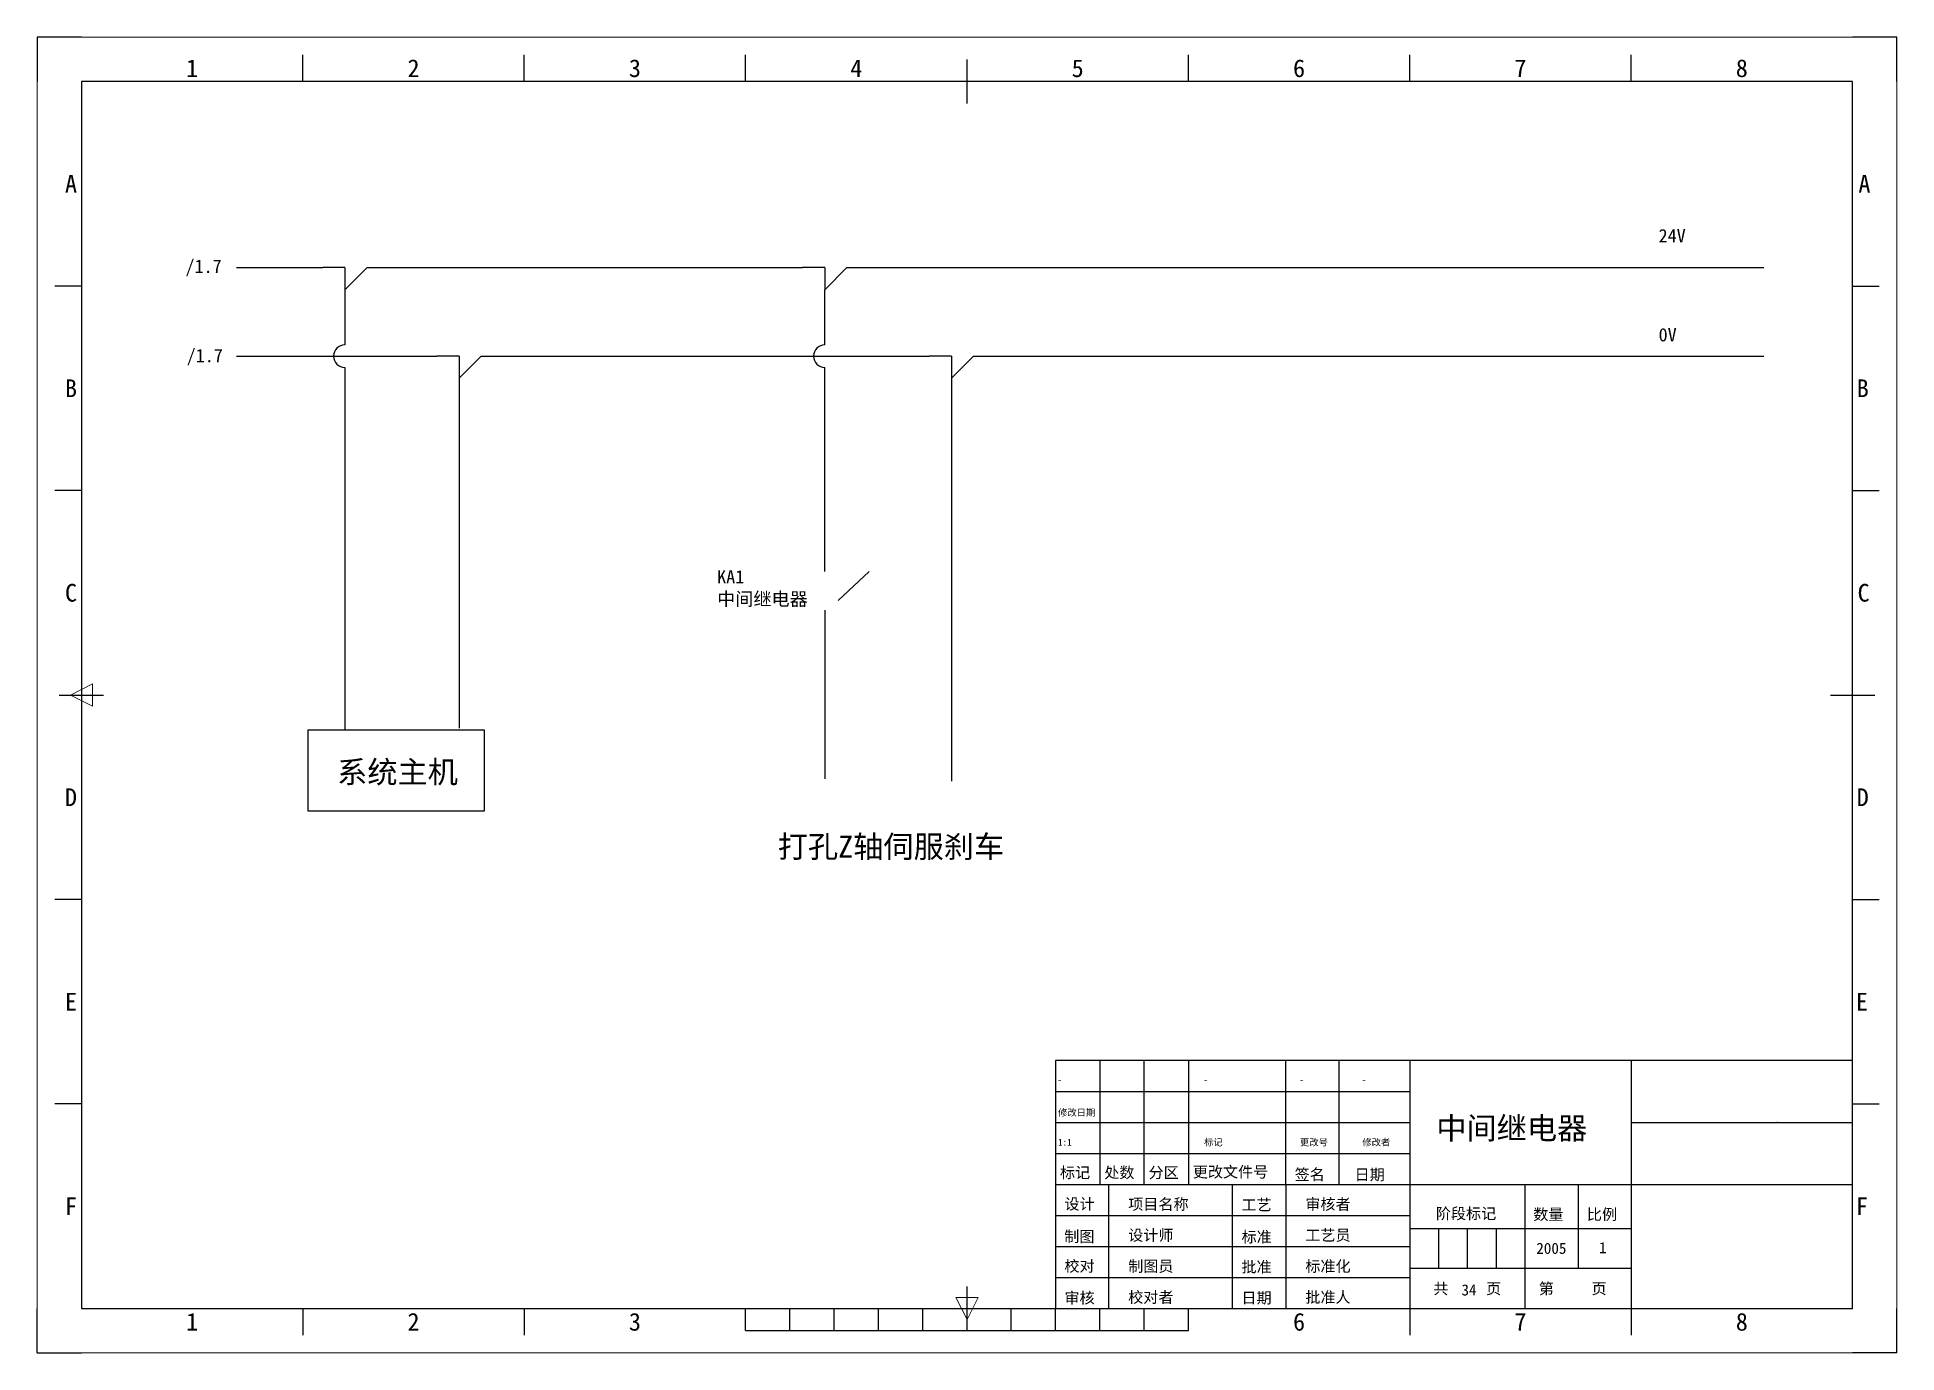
# Model space of a CAD drawing. Header units: millimetres. Extents: x 0 to 420, y 0 to 297.
import ezdxf
from ezdxf.enums import TextEntityAlignment as Align

# ---------------------------------------------------------------- set-up
doc = ezdxf.new("R2010")
doc.units = ezdxf.units.MM
doc.header["$LTSCALE"] = 12
doc.layers.add('AE_BOR', color=1, linetype='Continuous', lineweight=30)
for name, color, linetype in [('BLK_0.5mm^2', 7, 'Continuous'), ('图框_外框线', 7, 'Continuous'), ('图框_标题栏属性', 1, 'Continuous'), ('图框_标题栏文字', 6, 'Continuous')]:
    doc.layers.add(name, color=color, linetype=linetype)
doc.styles.get("Standard").update_dxf_attribs({"font": 'simhei.ttf'})
doc.styles.add('WD', font='simhei.ttf')
doc.styles.add('WD_IEC', font='simhei.ttf')
doc.styles.add('工程字', font='simhei.ttf')

# ---------------------------------------------------------------- blocks, each defined once
blk = doc.blocks.new('gb_a3')
for p, q in [((410, 287), (10, 287)), ((10, 287), (10, 10)), ((410, 10), (410, 287)), ((10, 10), (410, 10))]:
    blk.add_line(p, q)
at = {"layer": 'AE_BOR'}
for p, q in [((10, 297), (0, 297)), ((0, 297), (0, 287)), ((420, 297), (410, 297)), ((420, 287), (420, 297)), ((0, 0), (0, 10)), ((420, 0), (420, 10)), ((0, 0), (10, 0)), ((420, 0), (410, 0))]:
    blk.add_line(p, q, dxfattribs=at)
at = {"layer": 'AE_BOR', "color": 1, "lineweight": 15}
for p, q in [((0, 297), (420, 297)), ((0, 0), (0, 297)), ((420, 297), (420, 0)), ((7.5, 148.5), (12.5, 151)), ((12.5, 146), (7.5, 148.5)), ((12.5, 151), (12.5, 146)), ((210, 7.5), (207.5, 12.5)), ((207.5, 12.5), (212.5, 12.5)), ((212.5, 12.5), (210, 7.5)), ((420, 0), (0, 0))]:
    blk.add_line(p, q, dxfattribs=at)
at = {"layer": 'AE_BOR', "lineweight": -3}
for p, q in [((60, 287), (60, 293)), ((110, 287), (110, 293)), ((160, 287), (160, 293)), ((260, 287), (260, 293)), ((310, 287), (310, 293)), ((360, 287), (360, 293)), ((10, 240.83), (4, 240.83)), ((410, 240.83), (416, 240.83)), ((10, 194.67), (4, 194.67)), ((410, 194.67), (416, 194.67)), ((10, 102.33), (4, 102.33)), ((410, 102.33), (416, 102.33)), ((10, 56.17), (4, 56.17)), ((410, 56.17), (416, 56.17)), ((60, 10), (60, 4)), ((110, 10), (110, 4)), ((310, 10), (310, 4)), ((360, 10), (360, 4))]:
    blk.add_line(p, q, dxfattribs=at)
at = {"layer": 'AE_BOR', "color": 2, "lineweight": 30}
for p, q in [((210, 282), (210, 292)), ((5, 148.5), (15, 148.5)), ((405, 148.5), (415, 148.5)), ((210, 5), (210, 15)), ((160, 5), (160, 10)), ((170, 5), (170, 10)), ((180, 5), (180, 10)), ((190, 5), (190, 10)), ((200, 5), (200, 10)), ((220, 5), (220, 10)), ((230, 5), (230, 10)), ((240, 5), (240, 10)), ((250, 5), (250, 10)), ((260, 5), (260, 10)), ((160, 5), (260, 5))]:
    blk.add_line(p, q, dxfattribs=at)
at = {"layer": 'AE_BOR', "lineweight": -3, "style": 'WD'}
for s, p in [('1', (35, 288)), ('2', (85, 288)), ('3', (135, 288)), ('4', (185, 288)), ('5', (235, 288)), ('6', (285, 288)), ('7', (335, 288)), ('8', (385, 288)), ('1', (35, 5)), ('2', (85, 5)), ('3', (135, 5)), ('6', (285, 5)), ('7', (335, 5)), ('8', (385, 5))]:
    blk.add_text(s, height=4, dxfattribs=at).set_placement(p, align=Align.CENTER)
for s, p in [('A', (9, 263.92)), ('A', (414.05, 263.92)), ('B', (9, 217.75)), ('B', (413.67, 217.75)), ('C', (9, 171.58)), ('C', (413.86, 171.58)), ('D', (9, 125.42)), ('D', (413.67, 125.42)), ('E', (9, 79.25)), ('E', (413.48, 79.25)), ('F', (9, 33.08)), ('F', (413.48, 33.08))]:
    blk.add_text(s, height=4, dxfattribs=at).set_placement(p, align=Align.MIDDLE_RIGHT)
blk = doc.blocks.new('GB_TitleBlock')
at = {"lineweight": -3}
for p, q in [((-50, 42), (0, 42)), ((-50, 28), (0, 28))]:
    blk.add_line(p, q, dxfattribs=at)
blk.add_point((-16.99, 42), dxfattribs=at)
at = {"layer": '图框_外框线'}
for p, q in [((-170, 56), (-170, 28)), ((-160, 28), (-160, 56)), ((-150, 56), (-150, 28)), ((-128, 28), (-128, 56)), ((-116, 56), (-116, 28)), ((-100, 56), (-100, 0)), ((-50, 56), (-50, 0)), ((-180, 49), (-100, 49)), ((-180, 42), (-100, 42)), ((-180, 35), (-100, 35)), ((-180, 28), (-50, 28)), ((-168, 0), (-168, 28)), ((-140, 0), (-140, 28)), ((-128, 28), (-128, 0)), ((-74, 28), (-74, 0)), ((-62, 28), (-62, 9)), ((-180, 21), (-100, 21)), ((-50, 18), (-100, 18)), ((-93.5, 18), (-93.5, 9)), ((-87, 18), (-87, 9)), ((-80.5, 18), (-80.5, 9)), ((-180, 14), (-100, 14)), ((-50, 9), (-100, 9)), ((-180, 7), (-100, 7))]:
    blk.add_line(p, q, dxfattribs=at)
blk.add_lwpolyline([(0, 56), (-180, 56), (-180, 0), (0, 0), (0, 56)], dxfattribs=at)
at = {"style": 'WD', "flags": 1}
blk.add_attdef('WD_TB', (-168.38, 50.46), '', height=1.5, dxfattribs=at)
at = {"layer": '图框_标题栏属性', "style": '工程字'}
for tag, p in [('REV3', (-179.58, 50.91)), ('REV3DET', (-146.6, 50.91)), ('BY3', (-124.94, 50.91)), ('RD3', (-110.86, 50.91)), ('REV2', (-179.43, 43.49)), ('REV2DET', (-146.45, 43.49)), ('BY2', (-124.78, 43.49)), ('RD2', (-110.71, 43.49)), ('REV1', (-179.43, 36.77)), ('REV1DET', (-146.45, 36.77)), ('BY1', (-124.78, 36.77)), ('RD1', (-110.71, 36.77))]:
    blk.add_attdef(tag, p, '', height=1.5, dxfattribs=at)
for tag, p in [('图号', (-26.57, 46.93)), ('文件名称', (-76.96, 40.8)), ('XXX1', (-25.25, 35.16))]:
    blk.add_attdef(tag, text='', height=5, dxfattribs=at).set_placement(p, align=Align.MIDDLE)
at = {"layer": '图框_标题栏属性', "lineweight": -3}
for tag, p in [('设计', (-163.59, 22.3)), ('工艺', (-123.59, 22.3)), ('制图', (-163.59, 15.3)), ('标准', (-123.59, 15.3)), ('校对', (-163.59, 8.3)), ('批准', (-123.59, 8.3)), ('审核', (-163.59, 1.3)), ('日期', (-123.59, 1.3))]:
    blk.add_attdef(tag, p, '', height=2.5, dxfattribs=at)
at = {"layer": '图框_标题栏属性', "style": '工程字'}
for tag, p in [('数量', (-68.02, 13.58)), ('比例', (-56.4, 13.74)), ('总数', (-86.62, 4.19)), ('页数', (-61.21, 4.25))]:
    blk.add_attdef(tag, text='', height=2.5, dxfattribs=at).set_placement(p, align=Align.MIDDLE_CENTER)
at = {"layer": '图框_标题栏文字', "style": '工程字'}
for s, p in [('标记', (-179, 29.44)), ('处数', (-169, 29.44)), ('分区', (-159, 29.44)), ('更改文件号', (-149, 29.59)), ('签名', (-126, 29)), ('日期', (-112.47, 28.98)), ('设计', (-177.99, 22.35)), ('工艺', (-138.02, 22.15)), ('阶段标记', (-94.11, 20.2)), ('数量', (-72.11, 20)), ('比例', (-60, 20)), ('制图', (-178.04, 15.02)), ('标准', (-137.99, 14.92)), ('校对', (-177.99, 8.33)), ('批准', (-138.02, 8.15)), ('共     页     第     页', (-94.68, 3.24)), ('审核', (-177.99, 1.15)), ('日期', (-138.02, 1.15))]:
    blk.add_text(s, height=2.5, dxfattribs=at).set_placement(p)
blk = doc.blocks.new('HT0_184')
for p, q in [((0, 0), (-2.5, 0)), ((0, 0), (0, -2.5)), ((0, -2.5), (2.5, 0))]:
    blk.add_line(p, q)
at = {"style": 'WD_IEC', "flags": 1}
for tag, p in [('X4TERM01', (-2.5, 0)), ('X1TERM01', (2.5, 0)), ('X8TERM01', (0, -2.5)), ('WDWSEQ', (1.53, -1.26))]:
    blk.add_attdef(tag, p, '', height=0.4, dxfattribs=at)

msp = doc.modelspace()

# ---------------------------------------------------------------- linework, layer by layer
for p, q in [((177.87, 176.4), (177.87, 186.87)), ((180.93, 169.85), (187.92, 176.4)), ((177.87, 167.66), (177.87, 150.2))]:
    msp.add_line(p, q)
msp.add_lwpolyline([(61.19, 140.6), (100.96, 140.6), (100.96, 122.26), (61.19, 122.26)], close=True)
at = {"layer": 'BLK_0.5mm^2'}
for p, q in [((45, 245), (64.49, 245)), ((74.49, 245), (172.87, 245)), ((182.87, 245), (390, 245)), ((69.49, 240), (69.49, 227.54)), ((177.87, 227.54), (177.87, 240)), ((45, 225), (90.28, 225)), ((100.28, 225), (201.47, 225)), ((211.47, 225), (390, 225)), ((69.49, 222.46), (69.49, 140.6)), ((95.28, 220), (95.28, 141.03)), ((177.87, 186.87), (177.87, 222.46)), ((206.47, 220), (206.47, 150.31)), ((177.87, 150.2), (177.87, 144.24)), ((206.52, 150.31), (206.52, 129.04)), ((177.87, 144.24), (177.87, 129.57))]:
    msp.add_line(p, q, dxfattribs=at)
for centre in [(69.49, 225), (177.87, 225)]:
    msp.add_arc(centre, 2.54, 90, 270, dxfattribs=at)

# ---------------------------------------------------------------- block references
msp.add_blockref('gb_a3', (0, 0))
ref = msp.add_blockref('GB_TitleBlock', (410, 10))
ref.add_attrib('文件名称', '中间继电器', dxfattribs={"layer": '图框_标题栏属性', "height": 5, "style": '工程字'}).set_placement((333.04, 50.8), align=Align.MIDDLE)
ref.add_attrib('数量', '2005', dxfattribs={"layer": '图框_标题栏属性', "height": 2.5, "style": '工程字'}).set_placement((341.98, 23.58), align=Align.MIDDLE_CENTER)
ref.add_attrib('比例', '1', dxfattribs={"layer": '图框_标题栏属性', "height": 2.5, "style": '工程字'}).set_placement((353.6, 23.74), align=Align.MIDDLE_CENTER)
ref.add_attrib('总数', '34', dxfattribs={"layer": '图框_标题栏属性', "height": 2.5, "style": '工程字'}).set_placement((323.38, 14.19), align=Align.MIDDLE_CENTER)
ref.add_attrib('设计', '项目名称', (246.41, 32.3), dxfattribs={"layer": '图框_标题栏属性', "lineweight": -3, "height": 2.5})
ref.add_attrib('制图', '设计师', (246.41, 25.3), dxfattribs={"layer": '图框_标题栏属性', "lineweight": -3, "height": 2.5})
ref.add_attrib('校对', '制图员', (246.41, 18.3), dxfattribs={"layer": '图框_标题栏属性', "lineweight": -3, "height": 2.5})
ref.add_attrib('审核', '校对者', (246.41, 11.3), dxfattribs={"layer": '图框_标题栏属性', "lineweight": -3, "height": 2.5})
ref.add_attrib('工艺', '审核者', (286.41, 32.3), dxfattribs={"layer": '图框_标题栏属性', "lineweight": -3, "height": 2.5})
ref.add_attrib('标准', '工艺员', (286.41, 25.3), dxfattribs={"layer": '图框_标题栏属性', "lineweight": -3, "height": 2.5})
ref.add_attrib('批准', '标准化', (286.41, 18.3), dxfattribs={"layer": '图框_标题栏属性', "lineweight": -3, "height": 2.5})
ref.add_attrib('日期', '批准人', (286.41, 11.3), dxfattribs={"layer": '图框_标题栏属性', "lineweight": -3, "height": 2.5})
ref.add_attrib('REV1', '1:1', (230.57, 46.77), dxfattribs={"layer": '图框_标题栏属性', "height": 1.5, "style": '工程字'})
ref.add_attrib('REV1DET', '标记', (263.55, 46.77), dxfattribs={"layer": '图框_标题栏属性', "height": 1.5, "style": '工程字'})
ref.add_attrib('BY1', '更改号', (285.22, 46.77), dxfattribs={"layer": '图框_标题栏属性', "height": 1.5, "style": '工程字'})
ref.add_attrib('RD1', '修改者', (299.29, 46.77), dxfattribs={"layer": '图框_标题栏属性', "height": 1.5, "style": '工程字'})
ref.add_attrib('REV2', '修改日期', (230.57, 53.49), dxfattribs={"layer": '图框_标题栏属性', "height": 1.5, "style": '工程字'})
ref.add_attrib('REV3', '-', (230.42, 60.91), dxfattribs={"layer": '图框_标题栏属性', "height": 1.5, "style": '工程字'})
ref.add_attrib('REV3DET', '-', (263.4, 60.91), dxfattribs={"layer": '图框_标题栏属性', "height": 1.5, "style": '工程字'})
ref.add_attrib('BY3', '-', (285.06, 60.91), dxfattribs={"layer": '图框_标题栏属性', "height": 1.5, "style": '工程字'})
ref.add_attrib('RD3', '-', (299.14, 60.91), dxfattribs={"layer": '图框_标题栏属性', "height": 1.5, "style": '工程字'})
at = {"layer": 'BLK_0.5mm^2', "xscale": 2, "yscale": 2, "zscale": 2}
for p in [(69.49, 245), (177.87, 245), (95.28, 225), (206.47, 225)]:
    msp.add_blockref('HT0_184', p, dxfattribs=at)

# ---------------------------------------------------------------- texts
at = {"char_height": 3, "attachment_point": 1}
for s, insert in [('24V', (366.2, 253.68)), ('0V', (366.2, 231.33))]:
    msp.add_mtext_dynamic_manual_height_columns(s, width=0.4302, gutter_width=12.5, heights=[0], dxfattribs=dict(at, insert=insert))
at = {"attachment_point": 1}
for s, insert, char_height in [('/1.7', (33.5, 246.78), 3), ('/1.7', (33.77, 226.62), 3), ('KA1\\P中间继电器', (153.57, 176.68), 3), ('系统主机', (67.74, 133.61), 5), ('打孔Z轴伺服刹车', (167.26, 116.78), 5)]:
    msp.add_mtext(s, dxfattribs=dict(at, insert=insert, char_height=char_height))

doc.saveas('drawing.dxf')
